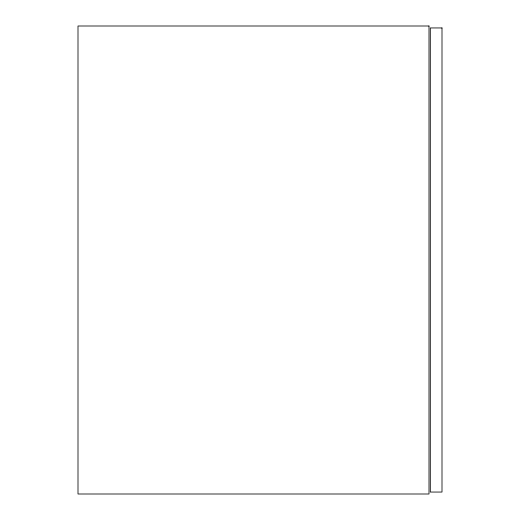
<?xml version="1.0" encoding="UTF-8"?>
<svg xmlns="http://www.w3.org/2000/svg" width="520" height="520" viewBox="0 0 520 520"><rect width="100%" height="100%" fill="white"/><g stroke="black" fill="none" stroke-linecap="round" stroke-linejoin="round"><path stroke-width="0.78" d="M429 26L78 26L78 494L429 494L429 26M442 27.95L430.3 27.95L430.3 492.05L442 492.05L442 27.95"/></g></svg>
